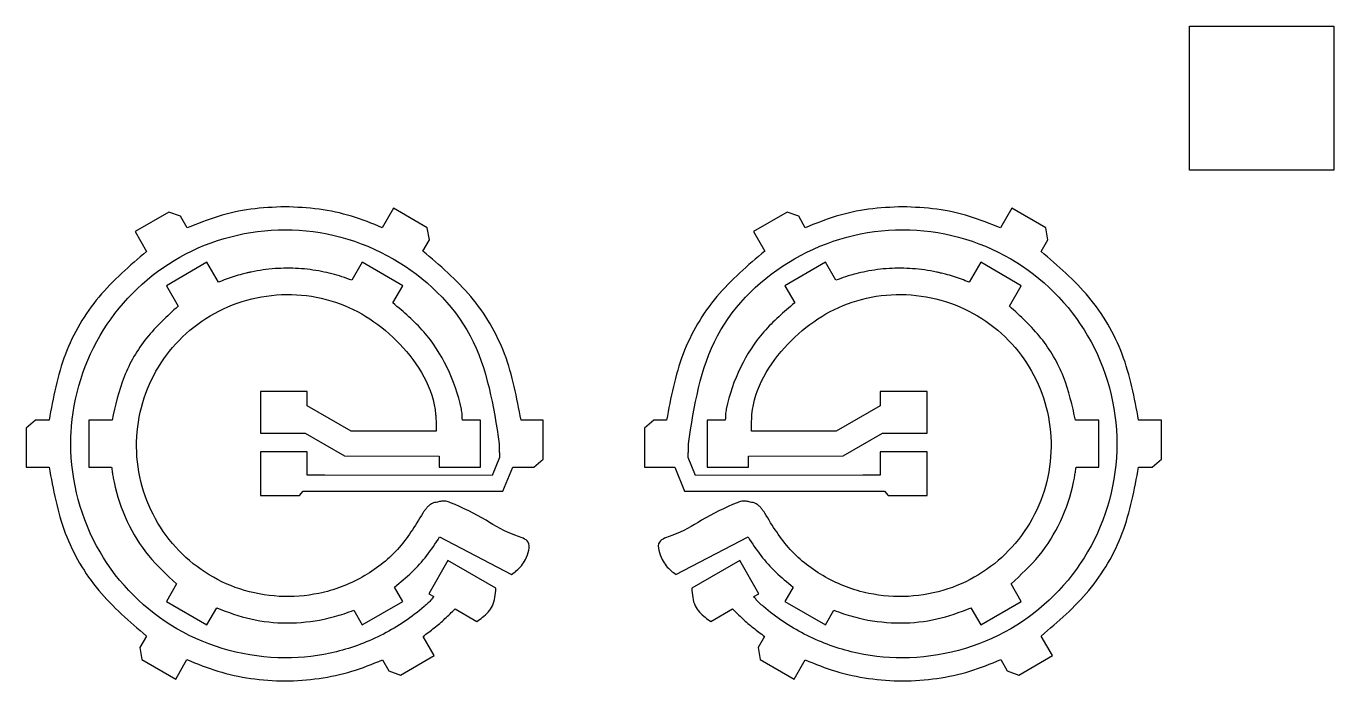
# Model space of a CAD drawing. Extents: x 17.6 to 41.2, y 54.3 to 66.1.
import ezdxf

# ---------------------------------------------------------------- set-up
doc = ezdxf.new("R2010")
doc.units = 0
doc.layers.add('Layer_1', color=7, linetype='CONTINUOUS')

msp = doc.modelspace()

# ---------------------------------------------------------------- linework, layer by layer
at = {"layer": 'Layer_1', "color": 7}
msp.add_lwpolyline([(38.629765, 66.135573), (41.243186, 66.135573), (41.243186, 63.522152), (38.629765, 63.522152)], close=True, dxfattribs=at)
for points in [[(22.246322, 62.861833), (22.246409, 62.861675)], [(24.743917, 62.058836), (24.862733, 62.264611), (24.823493, 62.482691), (24.211911, 62.835719), (24.008187, 62.482826)], [(33.432202, 62.861513), (33.4322, 62.861675)], [(35.940391, 62.050862), (36.063584, 62.264293), (36.024341, 62.482373), (35.412762, 62.835402), (35.20603, 62.477177)], [(20.472783, 62.477336), (20.35041, 62.689127), (20.142038, 62.764051), (19.530596, 62.411023), (19.738421, 62.051155)], [(31.670331, 62.482667), (31.551242, 62.688989), (31.342732, 62.764051), (30.731291, 62.411023), (30.934739, 62.058678)], [(20.8321, 61.854816), (20.096783, 61.430279), (20.310215, 61.060704)], [(21.04088, 61.493279), (20.8321, 61.854816)], [(24.201376, 61.118952), (24.381171, 61.430279), (23.645851, 61.854816), (23.457576, 61.52886)], [(32.032795, 61.854816), (31.297478, 61.430141), (31.477273, 61.118814)], [(32.22108, 61.528614), (32.032795, 61.854816)], [(35.368577, 61.060704), (35.581873, 61.430141), (34.846554, 61.854678), (34.637771, 61.493035)], [(21.543128, 61.657659), (21.540482, 61.658717), (21.471709, 61.640673)], [(34.206894, 61.640562), (34.138259, 61.658606), (34.135534, 61.657548)], [(24.984111, 58.791989), (23.446884, 58.793312), (22.650039, 59.255724), (22.650039, 59.510991), (21.800962, 59.510991), (21.800962, 58.75954), (22.611346, 58.75954), (23.325883, 58.345256), (25.036477, 58.343933), (25.036477, 58.144448), (25.787928, 58.144448), (25.787928, 58.993525), (25.459784, 58.993525), (25.458726, 59.004055)], [(30.219925, 59.004052), (30.218867, 58.993522), (29.890723, 58.993522), (29.890723, 58.144448), (30.642174, 58.144448), (30.642174, 58.343933), (32.352768, 58.345256), (33.067305, 58.759538), (33.877689, 58.759538), (33.877689, 59.510986), (33.028612, 59.510986), (33.028612, 59.255716), (32.231767, 58.793306), (30.694543, 58.791984)], [(17.971904, 58.993525), (17.726617, 58.993525), (17.557484, 58.850509), (17.557484, 58.14445), (17.971359, 58.14445)], [(19.113851, 58.993525), (18.689996, 58.993525), (18.689996, 58.14445), (19.104688, 58.14445)], [(26.12727, 58.565296), (26.12727, 58.40929), (26.129386, 58.40929), (26.129386, 58.314813), (25.999632, 57.993775), (22.966748, 57.995363), (22.649949, 57.997215), (22.649949, 58.418064), (21.800877, 58.418064), (21.800877, 57.62696), (22.506936, 57.62696), (22.575572, 57.708173), (22.965655, 57.706057), (26.194334, 57.704469), (26.372216, 58.144596), (26.751224, 58.144596), (26.920354, 58.287608), (26.920354, 58.993681), (26.521235, 58.993681)], [(29.157284, 58.993525), (28.927311, 58.993525), (28.758179, 58.850509), (28.758179, 58.14445), (29.306319, 58.14445), (29.484201, 57.704324), (32.712877, 57.705911), (33.10296, 57.708028), (33.171596, 57.626811), (33.877657, 57.626811), (33.877657, 58.417908), (33.02858, 58.417908), (33.02858, 57.997061), (32.711919, 57.995209), (29.679037, 57.993622), (29.549283, 58.314519), (29.549283, 58.409134), (29.5514, 58.409134), (29.5514, 58.56514)], [(36.573963, 58.144442), (36.988655, 58.144442), (36.988655, 58.993525), (36.564808, 58.993525)], [(37.707316, 58.144297), (37.952056, 58.144297), (38.121188, 58.287315), (38.121188, 58.993374), (37.706766, 58.993374)], [(24.756858, 57.331748), (24.749211, 57.319842), (24.742385, 57.307539)], [(30.936269, 57.307533), (30.929575, 57.319837), (30.921796, 57.331743)], [(25.046172, 56.876305), (26.350959, 56.194992)], [(29.327692, 56.194987), (30.632479, 56.8763)], [(26.065884, 55.946422), (25.196709, 56.448347), (24.850515, 55.848663), (24.938978, 55.797662)], [(30.739699, 55.797509), (30.828155, 55.848512), (30.481966, 56.448196), (29.612791, 55.946271)], [(20.282322, 56.029141), (20.096783, 55.707834), (20.8321, 55.283296), (21.009027, 55.5897)], [(23.491718, 55.550187), (23.645811, 55.283296), (24.381131, 55.707834), (24.230456, 55.968707)], [(31.448195, 55.968702), (31.297523, 55.707828), (32.03284, 55.283291), (32.186933, 55.550182)], [(34.669624, 55.589694), (34.846551, 55.283153), (35.58187, 55.707828), (35.396331, 56.029136)], [(25.326463, 55.573841), (25.71969, 55.346873)], [(29.958982, 55.346722), (30.352212, 55.57369)], [(19.735275, 55.081758), (19.615093, 54.873523), (19.654469, 54.655443), (20.265913, 54.302414), (20.469364, 54.654898)], [(24.011693, 54.649701), (24.127501, 54.448986), (24.335874, 54.373923), (24.947318, 54.726952), (24.746602, 55.074649)], [(30.93207, 55.074498), (30.815854, 54.873372), (30.855229, 54.655292), (31.466674, 54.302264), (31.667114, 54.649413)], [(35.209446, 54.654744), (35.328262, 54.448835), (35.536635, 54.37377), (36.148079, 54.726801), (35.943257, 55.081607)]]:
    msp.add_lwpolyline(points, dxfattribs=at)
for points, knots in [([(22.246409, 62.861675), (22.038915, 62.852754), (21.628915, 62.835127), (21.030069, 62.703404), (20.657527, 62.552279), (20.472783, 62.477336)], [0, 0, 0, 0, 0.622322, 1.22968, 1.827163, 1.827163, 1.827163, 1.827163]), ([(24.008187, 62.482826), (23.824527, 62.556738), (23.454183, 62.705781), (22.859418, 62.835657), (22.452329, 62.853038), (22.246322, 62.861833)], [0, 0, 0, 0, 0.593322, 1.196415, 1.814279, 1.814279, 1.814279, 1.814279]), ([(33.4322, 62.861675), (33.226192, 62.852879), (32.819103, 62.835498), (32.224337, 62.705622), (31.853992, 62.55658), (31.670331, 62.482667)], [0, 0, 0, 0, 0.617864, 1.220957, 1.814281, 1.814281, 1.814281, 1.814281]), ([(35.20603, 62.477177), (35.021257, 62.552122), (34.648662, 62.70325), (34.049748, 62.834966), (33.639711, 62.852593), (33.432202, 62.861513)], [0, 0, 0, 0, 0.597563, 1.204993, 1.827358, 1.827358, 1.827358, 1.827358]), ([(24.938978, 55.797662), (24.925401, 55.777744), (24.896903, 55.73594), (24.837755, 55.676639), (24.569545, 55.440989), (24.039319, 55.082732), (23.176432, 54.758995), (21.883844, 54.601835), (20.212106, 55.048575), (18.729744, 56.529625), (18.360289, 57.91117), (18.366311, 58.63212), (18.367949, 58.698772), (18.397932, 59.394756), (18.809487, 60.70986), (20.275308, 62.104317), (22.269863, 62.625203), (24.266091, 62.082587), (25.811397, 60.597965), (26.020899, 59.249801), (26.12727, 58.565296)], [0, 0, 0, 0, 0.072175, 0.151486, 0.250221, 1.143917, 2.051172, 2.989453, 5.01935, 6.987235, 9.017103, 9.084018, 9.15067, 9.217083, 11.174362, 13.082074, 15.051656, 17.08169, 19.049901, 21.079934, 21.079934, 21.079934, 21.079934]), ([(29.5514, 58.56514), (29.657763, 59.249647), (29.867251, 60.597814), (31.412662, 62.082412), (33.428675, 62.63061), (35.465773, 62.082433), (36.948967, 60.597765), (37.497473, 58.565137), (36.948764, 56.532867), (35.466617, 55.047469), (33.794827, 54.601792), (32.502247, 54.758822), (31.639359, 55.082582), (31.109132, 55.440833), (30.840922, 55.676484), (30.781774, 55.735785), (30.753277, 55.77759), (30.739699, 55.797509)], [0, 0, 0, 0, 2.030033, 3.998244, 6.028281, 8.058213, 10.026284, 12.056289, 14.086158, 16.054042, 18.083937, 19.022218, 19.929472, 20.823168, 20.921905, 21.001215, 21.073391, 21.073391, 21.073391, 21.073391]), ([(26.521235, 58.993681), (26.444936, 59.400731), (26.294239, 60.204677), (25.662391, 61.277765), (25.049468, 61.798995), (24.743917, 62.058836)], [0, 0, 0, 0, 1.236268, 2.441698, 3.639989, 3.639989, 3.639989, 3.639989]), ([(30.934739, 62.058678), (30.629175, 61.798838), (30.016226, 61.277612), (29.384303, 60.204539), (29.233592, 59.400579), (29.157284, 58.993525)], [0, 0, 0, 0, 1.198322, 2.403777, 3.64006, 3.64006, 3.64006, 3.64006]), ([(19.738421, 62.051155), (19.434711, 61.791426), (18.825445, 61.270388), (18.197677, 60.2003), (18.047793, 59.399158), (17.971904, 58.993525)], [0, 0, 0, 0, 1.193924, 2.395109, 3.627041, 3.627041, 3.627041, 3.627041]), ([(37.706766, 58.993374), (37.630883, 59.398983), (37.481012, 60.200078), (36.853288, 61.270107), (36.244075, 61.791136), (35.940391, 62.050862)], [0, 0, 0, 0, 1.231857, 2.432972, 3.626831, 3.626831, 3.626831, 3.626831]), ([(21.471709, 61.640673), (21.422526, 61.626917), (21.324593, 61.599526), (21.180811, 61.550198), (21.087401, 61.512202), (21.04088, 61.493279)], [0, 0, 0, 0, 0.153193, 0.305033, 0.455685, 0.455685, 0.455685, 0.455685]), ([(23.457576, 61.52886), (23.398053, 61.550918), (23.278819, 61.595103), (23.095078, 61.648001), (22.834187, 61.707511), (22.48976, 61.751648), (22.060998, 61.748903), (21.764604, 61.708265), (21.602581, 61.672248), (21.57284, 61.664906), (21.553029, 61.660074), (21.543128, 61.657659)], [0, 0, 0, 0, 0.190383, 0.381367, 0.573082, 0.99289, 1.419566, 1.856159, 1.886883, 1.917485, 1.948058, 1.948058, 1.948058, 1.948058]), ([(34.135534, 61.657548), (34.125633, 61.659963), (34.105822, 61.664795), (34.07608, 61.672137), (33.914057, 61.708154), (33.617663, 61.748798), (33.188902, 61.751535), (32.844465, 61.707411), (32.583575, 61.647867), (32.399841, 61.594892), (32.280608, 61.550685), (32.22108, 61.528614)], [0, 0, 0, 0, 0.030573, 0.061175, 0.091899, 0.528493, 0.955169, 1.374977, 1.566713, 1.757692, 1.948102, 1.948102, 1.948102, 1.948102]), ([(34.637771, 61.493035), (34.591236, 61.511967), (34.497806, 61.549978), (34.354022, 61.599388), (34.256081, 61.626797), (34.206894, 61.640562)], [0, 0, 0, 0, 0.1507, 0.302565, 0.455772, 0.455772, 0.455772, 0.455772]), ([(24.742385, 57.307539), (24.601894, 57.077942), (24.31945, 56.616361), (23.654284, 56.110195), (22.683114, 55.740216), (21.401288, 55.808762), (20.161837, 56.618718), (19.488446, 57.942653), (19.570397, 59.425742), (20.38033, 60.666883), (21.701996, 61.339842), (23.194423, 61.25818), (24.401771, 60.44722), (24.942343, 59.559844), (24.978847, 59.037032), (24.98249, 58.951761), (24.9843, 58.8752), (24.984253, 58.825084), (24.984195, 58.808495), (24.984139, 58.79752), (24.984111, 58.791989)], [0, 0, 0, 0, 0.801827, 1.611997, 2.452198, 3.884855, 5.27293, 6.705574, 8.138269, 9.526399, 10.959057, 12.391863, 13.780196, 15.212921, 15.256122, 15.351804, 15.468975, 15.485818, 15.50215, 15.518743, 15.518743, 15.518743, 15.518743]), ([(25.458726, 59.004055), (25.457607, 59.013824), (25.455892, 59.028796), (25.45508, 59.050361), (25.455954, 59.07292), (25.454472, 59.104542), (25.449554, 59.147055), (25.393872, 59.439971), (25.210615, 59.955498), (24.788676, 60.621625), (24.396213, 60.953963), (24.201376, 61.118952)], [0, 0, 0, 0, 0.029486, 0.045192, 0.064686, 0.097177, 0.140038, 0.192973, 0.991307, 1.76436, 2.526506, 2.526506, 2.526506, 2.526506]), ([(31.477273, 61.118814), (31.282442, 60.953834), (30.889997, 60.621516), (30.46804, 59.955452), (30.284767, 59.439961), (30.229098, 59.147054), (30.224197, 59.10454), (30.222692, 59.072921), (30.223578, 59.050362), (30.222727, 59.028797), (30.221031, 59.013823), (30.219925, 59.004052)], [0, 0, 0, 0, 0.762116, 1.535123, 2.333412, 2.386348, 2.429208, 2.461699, 2.481191, 2.496897, 2.526386, 2.526386, 2.526386, 2.526386]), ([(30.694543, 58.791984), (30.694519, 58.797515), (30.694473, 58.808489), (30.69442, 58.825079), (30.69431, 58.875193), (30.696195, 58.951752), (30.699813, 59.037021), (30.736256, 59.55984), (31.276907, 60.447211), (32.484224, 61.258176), (33.97666, 61.339837), (35.298323, 60.666877), (36.108257, 59.425736), (36.190208, 57.942648), (35.516817, 56.618713), (34.277365, 55.808759), (32.99554, 55.740213), (32.02437, 56.110192), (31.359204, 56.616356), (31.07676, 57.077937), (30.936269, 57.307533)], [0, 0, 0, 0, 0.016594, 0.032924, 0.049768, 0.166936, 0.262614, 0.305819, 1.738546, 3.12688, 4.559685, 5.992343, 7.380473, 8.813168, 10.24581, 11.633885, 13.066542, 13.906743, 14.716912, 15.518738, 15.518738, 15.518738, 15.518738]), ([(20.310215, 61.060704), (20.109953, 60.876756), (19.71015, 60.509521), (19.293279, 59.791301), (19.173834, 59.260223), (19.113851, 58.993525)], [0, 0, 0, 0, 0.81292, 1.622916, 2.440017, 2.440017, 2.440017, 2.440017]), ([(36.564808, 58.993525), (36.50483, 59.260216), (36.385394, 59.79128), (35.968592, 60.509508), (35.568821, 60.876752), (35.368577, 61.060704)], [0, 0, 0, 0, 0.817078, 1.627056, 2.439942, 2.439942, 2.439942, 2.439942]), ([(17.971359, 58.14445), (18.046653, 57.738258), (18.195349, 56.936078), (18.822283, 55.864095), (19.431566, 55.342004), (19.735275, 55.081758)], [0, 0, 0, 0, 1.233237, 2.435491, 3.630406, 3.630406, 3.630406, 3.630406]), ([(19.104688, 58.14445), (19.108615, 58.114112), (19.116489, 58.053274), (19.131332, 57.962158), (19.190753, 57.655164), (19.361328, 57.153741), (19.746744, 56.518436), (20.104687, 56.191426), (20.282322, 56.029141)], [0, 0, 0, 0, 0.091769, 0.184029, 0.276892, 1.029765, 1.759331, 2.478088, 2.478088, 2.478088, 2.478088]), ([(35.396331, 56.029136), (35.573967, 56.19142), (35.93191, 56.51843), (36.317325, 57.153736), (36.487903, 57.655158), (36.547321, 57.962152), (36.562155, 58.053268), (36.570034, 58.114105), (36.573963, 58.144442)], [0, 0, 0, 0, 0.718757, 1.448323, 2.201196, 2.294058, 2.386318, 2.478085, 2.478085, 2.478085, 2.478085]), ([(35.943257, 55.081607), (36.246985, 55.341849), (36.856302, 55.863928), (37.483307, 56.935904), (37.632016, 57.738097), (37.707316, 58.144297)], [0, 0, 0, 0, 1.19495, 2.397225, 3.630485, 3.630485, 3.630485, 3.630485]), ([(25.00953, 57.506214), (24.990833, 57.505237), (24.957143, 57.503475), (24.914136, 57.486676), (24.873601, 57.461323), (24.832683, 57.42852), (24.792371, 57.382054), (24.769051, 57.349021), (24.756858, 57.331748)], [0, 0, 0, 0, 0.055816, 0.100576, 0.136539, 0.199149, 0.257019, 0.320439, 0.320439, 0.320439, 0.320439]), ([(26.350959, 56.194992), (26.382131, 56.218151), (26.482461, 56.292689), (26.618036, 56.464235), (26.735503, 56.812687), (26.280952, 56.93194), (25.869728, 57.203501), (25.439516, 57.421499), (25.163333, 57.528099), (25.081587, 57.529967), (25.033224, 57.514025), (25.00953, 57.506214)], [0, 0, 0, 0, 0.115431, 0.371532, 0.690862, 0.945604, 1.551423, 2.270868, 2.357819, 2.435388, 2.509895, 2.509895, 2.509895, 2.509895]), ([(30.669124, 57.506209), (30.645429, 57.514021), (30.597067, 57.529966), (30.515319, 57.5281), (30.239143, 57.421477), (29.808923, 57.203502), (29.397701, 56.931935), (28.943152, 56.812681), (29.060618, 56.46423), (29.196191, 56.292684), (29.296521, 56.218145), (29.327692, 56.194987)], [0, 0, 0, 0, 0.07451, 0.152079, 0.23903, 0.958475, 1.564293, 1.819034, 2.138364, 2.394464, 2.509894, 2.509894, 2.509894, 2.509894]), ([(30.921796, 57.331743), (30.909602, 57.349015), (30.886282, 57.382048), (30.845972, 57.428518), (30.805039, 57.461309), (30.764521, 57.486701), (30.721517, 57.503542), (30.687822, 57.505257), (30.669124, 57.506209)], [0, 0, 0, 0, 0.06342, 0.121291, 0.183902, 0.219879, 0.264647, 0.320457, 0.320457, 0.320457, 0.320457]), ([(24.230456, 55.968707), (24.336483, 56.055545), (24.547943, 56.228733), (24.822477, 56.534795), (24.971659, 56.762547), (25.046172, 56.876305)], [0, 0, 0, 0, 0.410779, 0.819253, 1.226877, 1.226877, 1.226877, 1.226877]), ([(30.632479, 56.8763), (30.706993, 56.762542), (30.856174, 56.53479), (31.130709, 56.228728), (31.342168, 56.05554), (31.448195, 55.968702)], [0, 0, 0, 0, 0.407624, 0.816098, 1.226876, 1.226876, 1.226876, 1.226876]), ([(25.71969, 55.346873), (25.754331, 55.370719), (25.863971, 55.446191), (26.042179, 55.629625), (26.057555, 55.83511), (26.065884, 55.946422)], [0, 0, 0, 0, 0.12675, 0.401172, 0.725536, 0.725536, 0.725536, 0.725536]), ([(29.612791, 55.946271), (29.62112, 55.834959), (29.636495, 55.629475), (29.814702, 55.44604), (29.924342, 55.370568), (29.958982, 55.346722)], [0, 0, 0, 0, 0.324364, 0.598784, 0.725534, 0.725534, 0.725534, 0.725534]), ([(21.009027, 55.5897), (21.212449, 55.514246), (21.622514, 55.362144), (22.288475, 55.29697), (22.798301, 55.347802), (23.139903, 55.430563), (23.318692, 55.484194), (23.434241, 55.528265), (23.491718, 55.550187)], [0, 0, 0, 0, 0.64866, 1.307587, 1.986625, 2.175223, 2.361629, 2.546126, 2.546126, 2.546126, 2.546126]), ([(24.746602, 55.074649), (24.814948, 55.125557), (24.951543, 55.227302), (25.145357, 55.393995), (25.266104, 55.513901), (25.326463, 55.573841)], [0, 0, 0, 0, 0.25562, 0.51088, 0.766025, 0.766025, 0.766025, 0.766025]), ([(30.352212, 55.57369), (30.412571, 55.51375), (30.533316, 55.393844), (30.72713, 55.227151), (30.863724, 55.125406), (30.93207, 55.074498)], [0, 0, 0, 0, 0.255143, 0.510403, 0.766023, 0.766023, 0.766023, 0.766023]), ([(32.186933, 55.550182), (32.24441, 55.528259), (32.359959, 55.484188), (32.538748, 55.430558), (32.880348, 55.347796), (33.390176, 55.296972), (34.056134, 55.362151), (34.466202, 55.514245), (34.669624, 55.589694)], [0, 0, 0, 0, 0.184498, 0.370903, 0.559501, 1.238532, 1.897468, 2.546123, 2.546123, 2.546123, 2.546123]), ([(20.469364, 54.654898), (20.654426, 54.579322), (21.027608, 54.426923), (21.627635, 54.299622), (22.244925, 54.253482), (22.860794, 54.299203), (23.456747, 54.42477), (23.827721, 54.575133), (24.011693, 54.649701)], [0, 0, 0, 0, 0.598711, 1.207312, 1.83093, 2.450095, 3.054447, 3.649011, 3.649011, 3.649011, 3.649011]), ([(31.667114, 54.649413), (31.851074, 54.574863), (32.222023, 54.424536), (32.817934, 54.299035), (33.433781, 54.253336), (34.051085, 54.29947), (34.651159, 54.426759), (35.024371, 54.579166), (35.209446, 54.654744)], [0, 0, 0, 0, 0.594507, 1.198808, 1.817919, 2.441576, 3.050235, 3.64898, 3.64898, 3.64898, 3.64898])]:
    msp.add_open_spline(points, degree=3, knots=knots, dxfattribs=at)

doc.saveas('drawing.dxf')
